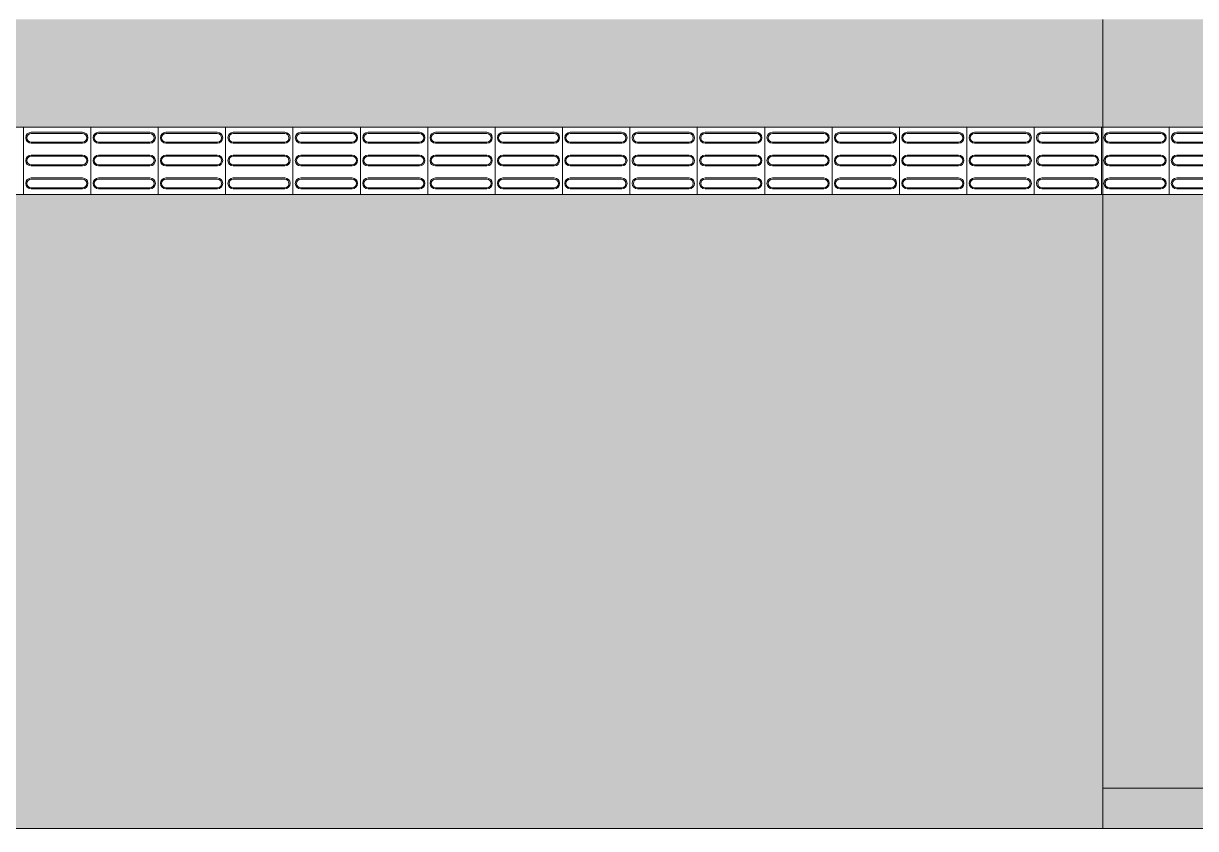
# Model space of a CAD drawing. Header units: inches. Extents: x 44782 to 44933, y 6798 to 6838.
# Drawn here: x 44812.656 to 44817.002, y 6800.636 to 6803.622 of the extents above; entities that cross this region are included whole.
import ezdxf

# ---------------------------------------------------------------- set-up
doc = ezdxf.new("R2010")
doc.units = ezdxf.units.IN
doc.header["$MEASUREMENT"] = 0
doc.linetypes.add('HIDDEN', pattern=[9.525, 6.35, -3.175])
doc.layers.add('at_Entity', color=7, linetype='Continuous', lineweight=9)
doc.layers.add('PISO TATIL', color=30, linetype='Continuous', lineweight=0)
doc.layers.add('H. PAVER CINZA 1', color=252, linetype='Continuous')

# ---------------------------------------------------------------- blocks, each defined once
blk = doc.blocks.new('A$C4E6C04E1')
at = {"layer": 'at_Entity', "color": 160, "true_color": 0x003fff}
for p, q in [((0, 0.2498), (0, 0)), ((0, 0.2498), (0.2498, 0.2498)), ((0.0286, 0.2308), (0.2191, 0.2308)), ((0.0286, 0.2266), (0.2191, 0.2266)), ((0.2498, 0.2498), (0.2498, 0)), ((0.2191, 0.1948), (0.0286, 0.1948)), ((0.2191, 0.1906), (0.0286, 0.1906)), ((0.0286, 0.1461), (0.2191, 0.1461)), ((0.0286, 0.1419), (0.2191, 0.1419)), ((0.2191, 0.1101), (0.0286, 0.1101)), ((0.2191, 0.1059), (0.0286, 0.1059)), ((0.0286, 0.0614), (0.2191, 0.0614)), ((0.0286, 0.0572), (0.2191, 0.0572)), ((0.2191, 0.0254), (0.0286, 0.0254)), ((0.2191, 0.0212), (0.0286, 0.0212)), ((0.2498, 0), (0, 0))]:
    blk.add_line(p, q, dxfattribs=at)
for centre, radius, start, end in [((0.0286, 0.2107), 0.0201, 90, 180), ((0.0286, 0.2107), 0.0159, 90, 180), ((0.2191, 0.2107), 0.0201, 0.2555, 90), ((0.2191, 0.2107), 0.0159, 0.2555, 90), ((0.0286, 0.2107), 0.0201, 180, 270), ((0.0286, 0.2107), 0.0159, 180, 270), ((0.2191, 0.2107), 0.0201, 270.5108, 0.2554), ((0.2191, 0.2107), 0.0159, 270.5108, 0.2553), ((0.0286, 0.126), 0.0201, 90, 180), ((0.0286, 0.126), 0.0159, 90, 180), ((0.2191, 0.126), 0.0201, 0.2555, 90), ((0.2191, 0.126), 0.0159, 0.2555, 90), ((0.0286, 0.126), 0.0201, 180, 270), ((0.0286, 0.126), 0.0159, 180, 270), ((0.2191, 0.126), 0.0201, 270.5108, 0.2554), ((0.2191, 0.126), 0.0159, 270.5108, 0.2553), ((0.0286, 0.0413), 0.0201, 90, 180), ((0.0286, 0.0413), 0.0159, 90, 180), ((0.2191, 0.0413), 0.0201, 0.2555, 90), ((0.2191, 0.0413), 0.0159, 0.2555, 90), ((0.0286, 0.0413), 0.0201, 180, 270), ((0.0286, 0.0413), 0.0159, 180, 270), ((0.2191, 0.0413), 0.0201, 270.5108, 0.2554), ((0.2191, 0.0413), 0.0159, 270.5108, 0.2553)]:
    blk.add_arc(centre, radius, start, end, dxfattribs=at)

msp = doc.modelspace()

# ---------------------------------------------------------------- hatches: boundary and pattern name
at = {"layer": 'H. PAVER CINZA 1'}
h = msp.add_hatch(color=256, dxfattribs=at)
h.paths.add_polyline_path([(44804.9122, 6802.9871), (44804.661, 6802.9871), (44804.4112, 6802.9871), (44804.1614, 6802.9871), (44803.9115, 6802.9871), (44803.6617, 6802.9871), (44803.4118, 6802.9871), (44803.162, 6802.9871), (44802.9121, 6802.9871), (44802.6623, 6802.9871), (44802.4124, 6802.9871), (44802.1626, 6802.9871), (44801.9127, 6802.9871), (44801.6629, 6802.9871), (44801.413, 6802.9871), (44801.1632, 6802.9871), (44800.9133, 6802.9871), (44800.6635, 6802.9871), (44800.6145, 6802.9871), (44800.6145, 6800.7864), (44804.9122, 6800.7864)])
h.paths.add_polyline_path([(44804.9122, 6800.7864), (44800.6145, 6800.7864), (44800.6145, 6800.6362), (44804.9122, 6800.6362)])
h.paths.add_polyline_path([(44811.5144, 6802.9871), (44811.407, 6802.9871), (44811.1571, 6802.9871), (44810.9073, 6802.9871), (44810.6574, 6802.9871), (44810.4076, 6802.9871), (44810.1577, 6802.9871), (44809.9079, 6802.9871), (44809.658, 6802.9871), (44809.4082, 6802.9871), (44809.1583, 6802.9871), (44808.9085, 6802.9871), (44808.6586, 6802.9871), (44808.4088, 6802.9871), (44808.1589, 6802.9871), (44807.9091, 6802.9871), (44807.6592, 6802.9871), (44807.4094, 6802.9871), (44807.1595, 6802.9871), (44806.9097, 6802.9871), (44806.6598, 6802.9871), (44806.41, 6802.9871), (44806.1601, 6802.9871), (44806.0147, 6802.9871), (44806.0147, 6800.6362), (44811.5144, 6800.6362)])
h.paths.add_polyline_path([(44806.0147, 6802.9871), (44805.9103, 6802.9871), (44805.6604, 6802.9871), (44805.4106, 6802.9871), (44805.1607, 6802.9871), (44804.9122, 6802.9871), (44804.9122, 6800.6362), (44804.9186, 6800.6362), (44806.0147, 6800.6362)])
h.paths.add_polyline_path([(44806.0147, 6803.6368), (44804.9122, 6803.6368), (44804.9122, 6803.237), (44805.1607, 6803.237), (44805.4106, 6803.237), (44805.6604, 6803.237), (44805.9103, 6803.237), (44806.0147, 6803.237)])
h.paths.add_polyline_path([(44811.5144, 6803.6368), (44806.0147, 6803.6368), (44806.0147, 6803.237), (44806.1601, 6803.237), (44806.41, 6803.237), (44806.6598, 6803.237), (44806.9097, 6803.237), (44807.1595, 6803.237), (44807.4094, 6803.237), (44807.6592, 6803.237), (44807.9091, 6803.237), (44808.1589, 6803.237), (44808.4088, 6803.237), (44808.6586, 6803.237), (44808.9085, 6803.237), (44809.1583, 6803.237), (44809.4082, 6803.237), (44809.658, 6803.237), (44809.9079, 6803.237), (44810.1577, 6803.237), (44810.4076, 6803.237), (44810.6574, 6803.237), (44810.9073, 6803.237), (44811.1571, 6803.237), (44811.407, 6803.237), (44811.5144, 6803.237)])
h.paths.add_polyline_path([(44816.6585, 6803.6368), (44811.5144, 6803.6368), (44811.5144, 6803.237), (44811.6568, 6803.237), (44811.9067, 6803.237), (44812.1565, 6803.237), (44812.4064, 6803.237), (44812.6562, 6803.237), (44812.9061, 6803.237), (44813.1559, 6803.237), (44813.4058, 6803.237), (44813.6556, 6803.237), (44813.9055, 6803.237), (44814.1553, 6803.237), (44814.4051, 6803.237), (44814.655, 6803.237), (44814.9048, 6803.237), (44815.1547, 6803.237), (44815.4045, 6803.237), (44815.6544, 6803.237), (44815.9042, 6803.237), (44816.1541, 6803.237), (44816.4039, 6803.237), (44816.6585, 6803.237)])
h.paths.add_polyline_path([(44816.6585, 6802.9871), (44816.4039, 6802.9871), (44816.1541, 6802.9871), (44815.9042, 6802.9871), (44815.6544, 6802.9871), (44815.4045, 6802.9871), (44815.1547, 6802.9871), (44814.9048, 6802.9871), (44814.655, 6802.9871), (44814.4051, 6802.9871), (44814.1553, 6802.9871), (44813.9055, 6802.9871), (44813.6556, 6802.9871), (44813.4058, 6802.9871), (44813.1559, 6802.9871), (44812.9061, 6802.9871), (44812.6562, 6802.9871), (44812.4064, 6802.9871), (44812.1565, 6802.9871), (44811.9067, 6802.9871), (44811.6568, 6802.9871), (44811.5144, 6802.9871), (44811.5144, 6800.6362), (44816.6585, 6800.6362)])
h.paths.add_polyline_path([(44827.4568, 6802.9871), (44820.9584, 6802.9871), (44820.9584, 6800.6362), (44827.4568, 6800.6362)])
h = msp.add_hatch(color=256, dxfattribs=at)
h.paths.add_polyline_path([(44820.9584, 6802.9871), (44820.9012, 6802.9871), (44820.6514, 6802.9871), (44820.4015, 6802.9871), (44820.1517, 6802.9871), (44819.9018, 6802.9871), (44819.652, 6802.9871), (44819.4021, 6802.9871), (44819.1523, 6802.9871), (44818.9024, 6802.9871), (44818.6526, 6802.9871), (44818.4027, 6802.9871), (44818.1529, 6802.9871), (44817.903, 6802.9871), (44817.6532, 6802.9871), (44817.4033, 6802.9871), (44817.1535, 6802.9871), (44816.9036, 6802.9871), (44816.6585, 6802.9871), (44816.6585, 6800.7864), (44820.9584, 6800.7864)])
h.paths.add_polyline_path([(44820.9584, 6800.7864), (44816.6585, 6800.7864), (44816.6585, 6800.6362), (44820.9584, 6800.6362)])
h.paths.add_polyline_path([(44820.9584, 6803.6368), (44816.6585, 6803.6368), (44816.6585, 6803.237), (44816.9036, 6803.237), (44817.1535, 6803.237), (44817.4033, 6803.237), (44817.6532, 6803.237), (44817.903, 6803.237), (44818.1529, 6803.237), (44818.4027, 6803.237), (44818.6526, 6803.237), (44818.9024, 6803.237), (44819.1523, 6803.237), (44819.4021, 6803.237), (44819.652, 6803.237), (44819.9018, 6803.237), (44820.1517, 6803.237), (44820.4015, 6803.237), (44820.6514, 6803.237), (44820.9012, 6803.237), (44820.9584, 6803.237)])

# ---------------------------------------------------------------- linework, layer by layer
at = {"layer": 'at_Entity', "color": 252, "true_color": 0x989898}
for p, q in [((44816.6585, 6803.6368), (44816.6585, 6803.4379)), ((44816.6585, 6803.6093), (44816.6585, 6803.5796)), ((44816.6585, 6803.6093), (44816.6585, 6803.5796)), ((44816.6585, 6803.5796), (44816.6585, 6803.5479)), ((44816.6585, 6803.5796), (44816.6585, 6803.5479)), ((44816.6585, 6803.5479), (44816.6585, 6803.5331)), ((44816.6585, 6803.5479), (44816.6585, 6803.5331)), ((44816.6585, 6803.5331), (44816.6585, 6803.4823)), ((44816.6585, 6803.5331), (44816.6585, 6803.4823)), ((44816.6585, 6803.4823), (44816.6585, 6803.459)), ((44816.6585, 6803.4823), (44816.6585, 6803.459)), ((44816.6585, 6803.459), (44816.6585, 6803.2368)), ((44816.6585, 6803.459), (44816.6585, 6803.2368)), ((44816.6585, 6803.4379), (44816.6585, 6803.2368)), ((44804.9122, 6803.2368), (44816.6585, 6803.2368)), ((44816.6585, 6803.2368), (44821.754, 6803.2368)), ((44804.9122, 6802.9871), (44816.6585, 6802.9871)), ((44816.6585, 6802.9871), (44816.6585, 6800.7864)), ((44816.6585, 6802.9871), (44816.6585, 6800.7864)), ((44816.6585, 6802.9871), (44816.6585, 6800.6362)), ((44816.6585, 6802.9871), (44830.6055, 6802.9871)), ((44816.6585, 6800.7864), (44816.6585, 6800.6362)), ((44816.6585, 6800.7864), (44816.6585, 6800.6362)), ((44804.9122, 6800.6362), (44816.6585, 6800.6362)), ((44816.6585, 6800.6362), (44830.6055, 6800.6362))]:
    msp.add_line(p, q, dxfattribs=at)
at = {"layer": 'at_Entity', "color": 0}
for p, q in [((44816.6585, 6803.6368), (44816.6585, 6800.6362)), ((44830.6055, 6803.2368), (44785.3153, 6803.2368)), ((44830.6055, 6802.9871), (44785.3153, 6802.9871)), ((44820.9584, 6800.7864), (44816.6585, 6800.7864)), ((44830.6055, 6800.6362), (44785.3153, 6800.6362))]:
    msp.add_line(p, q, dxfattribs=at)

# ---------------------------------------------------------------- block references
at = {"layer": 'PISO TATIL', "linetype": 'HIDDEN'}
for p in [(44812.6562, 6802.9871), (44812.9061, 6802.9871), (44813.1559, 6802.9871), (44813.4058, 6802.9871), (44813.6556, 6802.9871), (44813.9055, 6802.9871), (44814.1553, 6802.9871), (44814.4051, 6802.9871), (44814.655, 6802.9871), (44814.9048, 6802.9871), (44815.1547, 6802.9871), (44815.4045, 6802.9871), (44815.6544, 6802.9871), (44815.9042, 6802.9871), (44816.1541, 6802.9871), (44816.4039, 6802.9871), (44816.6538, 6802.9871), (44816.9036, 6802.9871)]:
    msp.add_blockref('A$C4E6C04E1', p, dxfattribs=at)

doc.saveas('drawing.dxf')
